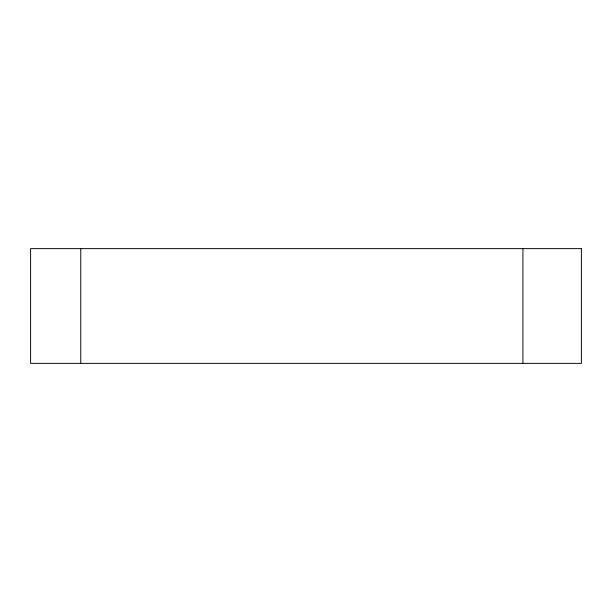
<?xml version="1.0" encoding="UTF-8"?>
<svg xmlns="http://www.w3.org/2000/svg" width="612" height="612" viewBox="0 0 612 612"><rect width="100%" height="100%" fill="white"/><g stroke="black" fill="none" stroke-linecap="round" stroke-linejoin="round"><path stroke-width="0.92" d="M522.908 248.625L522.908 363.375M80.761 248.625L80.761 363.375M581.4 248.625L30.6 248.625L30.6 363.375L581.4 363.375L581.4 248.625"/></g></svg>
